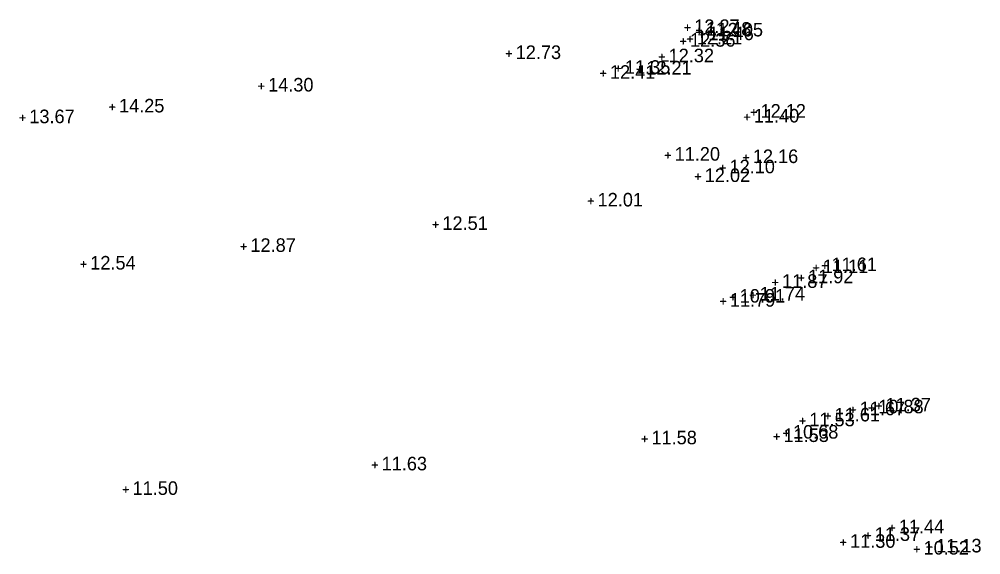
# Model space of a CAD drawing. Header units: metres. Extents: x 119225 to 119868, y 6148173 to 6148690.
# Drawn here: x 119693 to 119834.8, y 6148360.6 to 6148439.6 of the extents above; entities that cross this region are included whole.
import ezdxf
from ezdxf.enums import TextEntityAlignment as Align

# ---------------------------------------------------------------- set-up
doc = ezdxf.new("R2010")
doc.units = ezdxf.units.M
doc.layers.get('0').update_dxf_attribs({"linetype": 'CONTINUOUS'})
doc.layers.add('Z_bef', color=4, linetype='CONTINUOUS')
doc.styles.add('FISO', font='FISO')
doc.styles.add('ISO', font='ISO')

# ---------------------------------------------------------------- blocks, each defined once
blk = doc.blocks.new('_MPLUSZH')
at = {"color": 1, "style": 'ISO'}
blk.add_text('+', height=2, dxfattribs=at).set_placement((0, 0), align=Align.MIDDLE)
at = {"style": 'FISO'}
blk.add_attdef('PLUSHÖJD', (1, -1), '', height=2, dxfattribs=at)

msp = doc.modelspace()

# ---------------------------------------------------------------- block references
at = {"layer": 'Z_bef', "extrusion": (1.41091e-08, -2.66725e-08, 1)}
ref = msp.add_blockref('_MPLUSZH', (119791.5, 6148438.55, -0.16), dxfattribs=dict(at, xscale=0.9999947511315105, yscale=0.9999947511315105, zscale=0.9999947511315105, rotation=0.0449887309207433))
ref.add_attrib('PLUSHÖJD', '12.27', (119792.5, 6148437.55, -0.16), dxfattribs={"layer": '0', "extrusion": (1.41091e-08, -2.66725e-08, 1), "height": 2, "rotation": 0.045, "style": 'FISO', "oblique": 360})
ref = msp.add_blockref('_MPLUSZH', (119791.88, 6148436.86, -0.16), dxfattribs=dict(at, xscale=0.9999947511315105, yscale=0.9999947511315105, zscale=0.9999947511315105, rotation=0.0449887309207433))
ref.add_attrib('PLUSHÖJD', '12.21', (119792.88, 6148435.86, -0.16), dxfattribs={"layer": '0', "extrusion": (1.41091e-08, -2.66725e-08, 1), "height": 2, "rotation": 0.045, "style": 'FISO', "oblique": 360})
ref = msp.add_blockref('_MPLUSZH', (119793.21, 6148438.15, -0.16), dxfattribs=dict(at, xscale=0.9999947511315105, yscale=0.9999947511315105, zscale=0.9999947511315105, rotation=0.0449887309207433))
ref.add_attrib('PLUSHÖJD', '11.48', (119794.22, 6148437.15, -0.16), dxfattribs={"layer": '0', "extrusion": (1.41091e-08, -2.66725e-08, 1), "height": 2, "rotation": 0.045, "style": 'FISO', "oblique": 360})
ref = msp.add_blockref('_MPLUSZH', (119793.58, 6148437.49, -0.16), dxfattribs=dict(at, xscale=0.9999947511315105, yscale=0.9999947511315105, zscale=0.9999947511315105, rotation=0.0449887309207433))
ref.add_attrib('PLUSHÖJD', '11.46', (119794.58, 6148436.49, -0.16), dxfattribs={"layer": '0', "extrusion": (1.41091e-08, -2.66725e-08, 1), "height": 2, "rotation": 0.045, "style": 'FISO', "oblique": 360})
ref = msp.add_blockref('_MPLUSZH', (119794.95, 6148438.04, -0.16), dxfattribs=dict(at, xscale=0.9999947511315105, yscale=0.9999947511315105, zscale=0.9999947511315105, rotation=0.0449887309207433))
ref.add_attrib('PLUSHÖJD', '12.05', (119795.95, 6148437.04, -0.16), dxfattribs={"layer": '0', "extrusion": (1.41091e-08, -2.66725e-08, 1), "height": 2, "rotation": 0.045, "style": 'FISO', "oblique": 360})
ref = msp.add_blockref('_MPLUSZH', (119790.87, 6148436.53, -0.16), dxfattribs=dict(at, xscale=0.9999947511315105, yscale=0.9999947511315105, zscale=0.9999947511315105, rotation=0.0449887309207433))
ref.add_attrib('PLUSHÖJD', '12.36', (119791.87, 6148435.53, -0.16), dxfattribs={"layer": '0', "extrusion": (1.41091e-08, -2.66725e-08, 1), "height": 2, "rotation": 0.045, "style": 'FISO', "oblique": 360})
ref = msp.add_blockref('_MPLUSZH', (119765.17, 6148434.71, -0.16), dxfattribs=dict(at, xscale=0.9999947511315105, yscale=0.9999947511315105, zscale=0.9999947511315105, rotation=0.0449887309207433))
ref.add_attrib('PLUSHÖJD', '12.73', (119766.17, 6148433.71, -0.16), dxfattribs={"layer": '0', "extrusion": (1.41091e-08, -2.66725e-08, 1), "height": 2, "rotation": 0.045, "style": 'FISO', "oblique": 360})
ref = msp.add_blockref('_MPLUSZH', (119787.72, 6148434.23, -0.16), dxfattribs=dict(at, xscale=0.9999947511315105, yscale=0.9999947511315105, zscale=0.9999947511315105, rotation=0.0449887309207433))
ref.add_attrib('PLUSHÖJD', '12.32', (119788.72, 6148433.23, -0.16), dxfattribs={"layer": '0', "extrusion": (1.41091e-08, -2.66725e-08, 1), "height": 2, "rotation": 0.045, "style": 'FISO', "oblique": 360})
ref = msp.add_blockref('_MPLUSZH', (119781.28, 6148432.53, -0.16), dxfattribs=dict(at, xscale=0.9999947511315105, yscale=0.9999947511315105, zscale=0.9999947511315105, rotation=0.0449887309207433))
ref.add_attrib('PLUSHÖJD', '11.35', (119782.28, 6148431.53, -0.16), dxfattribs={"layer": '0', "extrusion": (1.41091e-08, -2.66725e-08, 1), "height": 2, "rotation": 0.045, "style": 'FISO', "oblique": 360})
ref = msp.add_blockref('_MPLUSZH', (119779.07, 6148431.8, -0.16), dxfattribs=dict(at, xscale=0.9999947511315105, yscale=0.9999947511315105, zscale=0.9999947511315105, rotation=0.0449887309207433))
ref.add_attrib('PLUSHÖJD', '12.41', (119780.07, 6148430.8, -0.16), dxfattribs={"layer": '0', "extrusion": (1.41091e-08, -2.66725e-08, 1), "height": 2, "rotation": 0.045, "style": 'FISO', "oblique": 360})
ref = msp.add_blockref('_MPLUSZH', (119784.43, 6148432.42, -0.16), dxfattribs=dict(at, xscale=0.9999947511315105, yscale=0.9999947511315105, zscale=0.9999947511315105, rotation=0.0449887309207433))
ref.add_attrib('PLUSHÖJD', '12.21', (119785.43, 6148431.42, -0.16), dxfattribs={"layer": '0', "extrusion": (1.41091e-08, -2.66725e-08, 1), "height": 2, "rotation": 0.045, "style": 'FISO', "oblique": 360})
ref = msp.add_blockref('_MPLUSZH', (119728.65, 6148429.92, -0.16), dxfattribs=dict(at, xscale=0.9999947511315105, yscale=0.9999947511315105, zscale=0.9999947511315105, rotation=0.0449887309207433))
ref.add_attrib('PLUSHÖJD', '14.30', (119729.66, 6148428.92, -0.16), dxfattribs={"layer": '0', "extrusion": (1.41091e-08, -2.66725e-08, 1), "height": 2, "rotation": 0.045, "style": 'FISO', "oblique": 360})
ref = msp.add_blockref('_MPLUSZH', (119706.67, 6148426.83, -0.16), dxfattribs=dict(at, xscale=0.9999947511315105, yscale=0.9999947511315105, zscale=0.9999947511315105, rotation=0.0449887309207433))
ref.add_attrib('PLUSHÖJD', '14.25', (119707.67, 6148425.83, -0.16), dxfattribs={"layer": '0', "extrusion": (1.41091e-08, -2.66725e-08, 1), "height": 2, "rotation": 0.045, "style": 'FISO', "oblique": 360})
ref = msp.add_blockref('_MPLUSZH', (119801.28, 6148426.06, -0.16), dxfattribs=dict(at, xscale=0.9999947511315105, yscale=0.9999947511315105, zscale=0.9999947511315105, rotation=0.0449887309207433))
ref.add_attrib('PLUSHÖJD', '12.12', (119802.28, 6148425.06, -0.16), dxfattribs={"layer": '0', "extrusion": (1.41091e-08, -2.66725e-08, 1), "height": 2, "rotation": 0.045, "style": 'FISO', "oblique": 360})
ref = msp.add_blockref('_MPLUSZH', (119693.44, 6148425.25, -0.16), dxfattribs=dict(at, xscale=0.9999947511315105, yscale=0.9999947511315105, zscale=0.9999947511315105, rotation=0.0449887309207433))
ref.add_attrib('PLUSHÖJD', '13.67', (119694.44, 6148424.25, -0.16), dxfattribs={"layer": '0', "extrusion": (1.41091e-08, -2.66725e-08, 1), "height": 2, "rotation": 0.045, "style": 'FISO', "oblique": 360})
ref = msp.add_blockref('_MPLUSZH', (119800.29, 6148425.35, -0.16), dxfattribs=dict(at, xscale=0.9999947511315105, yscale=0.9999947511315105, zscale=0.9999947511315105, rotation=0.0449887309207433))
ref.add_attrib('PLUSHÖJD', '11.40', (119801.29, 6148424.35, -0.16), dxfattribs={"layer": '0', "extrusion": (1.41091e-08, -2.66725e-08, 1), "height": 2, "rotation": 0.045, "style": 'FISO', "oblique": 360})
ref = msp.add_blockref('_MPLUSZH', (119788.61, 6148419.72, -0.16), dxfattribs=dict(at, xscale=0.9999947511315105, yscale=0.9999947511315105, zscale=0.9999947511315105, rotation=0.0449887309207433))
ref.add_attrib('PLUSHÖJD', '11.20', (119789.61, 6148418.72, -0.16), dxfattribs={"layer": '0', "extrusion": (1.41091e-08, -2.66725e-08, 1), "height": 2, "rotation": 0.045, "style": 'FISO', "oblique": 360})
ref = msp.add_blockref('_MPLUSZH', (119800.14, 6148419.37, -0.16), dxfattribs=dict(at, xscale=0.9999947511315105, yscale=0.9999947511315105, zscale=0.9999947511315105, rotation=0.0449887309207433))
ref.add_attrib('PLUSHÖJD', '12.16', (119801.14, 6148418.37, -0.16), dxfattribs={"layer": '0', "extrusion": (1.41091e-08, -2.66725e-08, 1), "height": 2, "rotation": 0.045, "style": 'FISO', "oblique": 360})
ref = msp.add_blockref('_MPLUSZH', (119796.7, 6148417.86, -0.16), dxfattribs=dict(at, xscale=0.9999947511315105, yscale=0.9999947511315105, zscale=0.9999947511315105, rotation=0.0449887309207433))
ref.add_attrib('PLUSHÖJD', '12.10', (119797.7, 6148416.86, -0.16), dxfattribs={"layer": '0', "extrusion": (1.41091e-08, -2.66725e-08, 1), "height": 2, "rotation": 0.045, "style": 'FISO', "oblique": 360})
ref = msp.add_blockref('_MPLUSZH', (119793.05, 6148416.58, -0.16), dxfattribs=dict(at, xscale=0.9999947511315105, yscale=0.9999947511315105, zscale=0.9999947511315105, rotation=0.0449887309207433))
ref.add_attrib('PLUSHÖJD', '12.02', (119794.05, 6148415.58, -0.16), dxfattribs={"layer": '0', "extrusion": (1.41091e-08, -2.66725e-08, 1), "height": 2, "rotation": 0.045, "style": 'FISO', "oblique": 360})
ref = msp.add_blockref('_MPLUSZH', (119777.25, 6148412.97, -0.16), dxfattribs=dict(at, xscale=0.9999947511315105, yscale=0.9999947511315105, zscale=0.9999947511315105, rotation=0.0449887309207433))
ref.add_attrib('PLUSHÖJD', '12.01', (119778.25, 6148411.97, -0.16), dxfattribs={"layer": '0', "extrusion": (1.41091e-08, -2.66725e-08, 1), "height": 2, "rotation": 0.045, "style": 'FISO', "oblique": 360})
ref = msp.add_blockref('_MPLUSZH', (119754.36, 6148409.51, -0.16), dxfattribs=dict(at, xscale=0.9999947511315105, yscale=0.9999947511315105, zscale=0.9999947511315105, rotation=0.0449887309207433))
ref.add_attrib('PLUSHÖJD', '12.51', (119755.36, 6148408.51, -0.16), dxfattribs={"layer": '0', "extrusion": (1.41091e-08, -2.66725e-08, 1), "height": 2, "rotation": 0.045, "style": 'FISO', "oblique": 360})
ref = msp.add_blockref('_MPLUSZH', (119726.05, 6148406.27, -0.16), dxfattribs=dict(at, xscale=0.9999947511315105, yscale=0.9999947511315105, zscale=0.9999947511315105, rotation=0.0449887309207433))
ref.add_attrib('PLUSHÖJD', '12.87', (119727.05, 6148405.27, -0.16), dxfattribs={"layer": '0', "extrusion": (1.41091e-08, -2.66725e-08, 1), "height": 2, "rotation": 0.045, "style": 'FISO', "oblique": 360})
ref = msp.add_blockref('_MPLUSZH', (119702.43, 6148403.67, -0.16), dxfattribs=dict(at, xscale=0.9999947511315105, yscale=0.9999947511315105, zscale=0.9999947511315105, rotation=0.0449887309207433))
ref.add_attrib('PLUSHÖJD', '12.54', (119703.43, 6148402.67, -0.16), dxfattribs={"layer": '0', "extrusion": (1.41091e-08, -2.66725e-08, 1), "height": 2, "rotation": 0.045, "style": 'FISO', "oblique": 360})
ref = msp.add_blockref('_MPLUSZH', (119810.47, 6148403.13, -0.16), dxfattribs=dict(at, xscale=0.9999947511315105, yscale=0.9999947511315105, zscale=0.9999947511315105, rotation=0.0449887309207433))
ref.add_attrib('PLUSHÖJD', '11.11', (119811.47, 6148402.14, -0.16), dxfattribs={"layer": '0', "extrusion": (1.41091e-08, -2.66725e-08, 1), "height": 2, "rotation": 0.045, "style": 'FISO', "oblique": 360})
ref = msp.add_blockref('_MPLUSZH', (119811.75, 6148403.44, -0.16), dxfattribs=dict(at, xscale=0.9999947511315105, yscale=0.9999947511315105, zscale=0.9999947511315105, rotation=0.0449887309207433))
ref.add_attrib('PLUSHÖJD', '11.61', (119812.75, 6148402.44, -0.16), dxfattribs={"layer": '0', "extrusion": (1.41091e-08, -2.66725e-08, 1), "height": 2, "rotation": 0.045, "style": 'FISO', "oblique": 360})
ref = msp.add_blockref('_MPLUSZH', (119808.28, 6148401.65, -0.16), dxfattribs=dict(at, xscale=0.9999947511315105, yscale=0.9999947511315105, zscale=0.9999947511315105, rotation=0.0449887309207433))
ref.add_attrib('PLUSHÖJD', '11.92', (119809.28, 6148400.65, -0.16), dxfattribs={"layer": '0', "extrusion": (1.41091e-08, -2.66725e-08, 1), "height": 2, "rotation": 0.045, "style": 'FISO', "oblique": 360})
ref = msp.add_blockref('_MPLUSZH', (119804.44, 6148400.97, -0.16), dxfattribs=dict(at, xscale=0.9999947511315105, yscale=0.9999947511315105, zscale=0.9999947511315105, rotation=0.0449887309207433))
ref.add_attrib('PLUSHÖJD', '11.87', (119805.45, 6148399.97, -0.16), dxfattribs={"layer": '0', "extrusion": (1.41091e-08, -2.66725e-08, 1), "height": 2, "rotation": 0.045, "style": 'FISO', "oblique": 360})
ref = msp.add_blockref('_MPLUSZH', (119798.2, 6148398.79, -0.16), dxfattribs=dict(at, xscale=0.9999947511315105, yscale=0.9999947511315105, zscale=0.9999947511315105, rotation=0.0449887309207433))
ref.add_attrib('PLUSHÖJD', '10.91', (119799.2, 6148397.79, -0.16), dxfattribs={"layer": '0', "extrusion": (1.41091e-08, -2.66725e-08, 1), "height": 2, "rotation": 0.045, "style": 'FISO', "oblique": 360})
ref = msp.add_blockref('_MPLUSZH', (119801.15, 6148399.1, -0.16), dxfattribs=dict(at, xscale=0.9999947511315105, yscale=0.9999947511315105, zscale=0.9999947511315105, rotation=0.0449887309207433))
ref.add_attrib('PLUSHÖJD', '11.74', (119802.15, 6148398.1, -0.16), dxfattribs={"layer": '0', "extrusion": (1.41091e-08, -2.66725e-08, 1), "height": 2, "rotation": 0.045, "style": 'FISO', "oblique": 360})
ref = msp.add_blockref('_MPLUSZH', (119796.76, 6148398.19, -0.16), dxfattribs=dict(at, xscale=0.9999947511315105, yscale=0.9999947511315105, zscale=0.9999947511315105, rotation=0.0449887309207433))
ref.add_attrib('PLUSHÖJD', '11.79', (119797.76, 6148397.19, -0.16), dxfattribs={"layer": '0', "extrusion": (1.41091e-08, -2.66725e-08, 1), "height": 2, "rotation": 0.045, "style": 'FISO', "oblique": 360})
ref = msp.add_blockref('_MPLUSZH', (119815.9, 6148382.19, -0.16), dxfattribs=dict(at, xscale=0.9999947511315105, yscale=0.9999947511315105, zscale=0.9999947511315105, rotation=0.0449887309207433))
ref.add_attrib('PLUSHÖJD', '11.67', (119816.9, 6148381.19, -0.16), dxfattribs={"layer": '0', "extrusion": (1.41091e-08, -2.66725e-08, 1), "height": 2, "rotation": 0.045, "style": 'FISO', "oblique": 360})
ref = msp.add_blockref('_MPLUSZH', (119818.64, 6148382.47, -0.16), dxfattribs=dict(at, xscale=0.9999947511315105, yscale=0.9999947511315105, zscale=0.9999947511315105, rotation=0.0449887309207433))
ref.add_attrib('PLUSHÖJD', '10.88', (119819.64, 6148381.47, -0.16), dxfattribs={"layer": '0', "extrusion": (1.41091e-08, -2.66725e-08, 1), "height": 2, "rotation": 0.045, "style": 'FISO', "oblique": 360})
ref = msp.add_blockref('_MPLUSZH', (119819.72, 6148382.75, -0.16), dxfattribs=dict(at, xscale=0.9999947511315105, yscale=0.9999947511315105, zscale=0.9999947511315105, rotation=0.0449887309207433))
ref.add_attrib('PLUSHÖJD', '11.37', (119820.72, 6148381.75, -0.16), dxfattribs={"layer": '0', "extrusion": (1.41091e-08, -2.66725e-08, 1), "height": 2, "rotation": 0.045, "style": 'FISO', "oblique": 360})
ref = msp.add_blockref('_MPLUSZH', (119808.47, 6148380.56, -0.16), dxfattribs=dict(at, xscale=0.9999947511315105, yscale=0.9999947511315105, zscale=0.9999947511315105, rotation=0.0449887309207433))
ref.add_attrib('PLUSHÖJD', '11.53', (119809.47, 6148379.56, -0.16), dxfattribs={"layer": '0', "extrusion": (1.41091e-08, -2.66725e-08, 1), "height": 2, "rotation": 0.045, "style": 'FISO', "oblique": 360})
ref = msp.add_blockref('_MPLUSZH', (119812.2, 6148381.28, -0.16), dxfattribs=dict(at, xscale=0.9999947511315105, yscale=0.9999947511315105, zscale=0.9999947511315105, rotation=0.0449887309207433))
ref.add_attrib('PLUSHÖJD', '11.61', (119813.2, 6148380.28, -0.16), dxfattribs={"layer": '0', "extrusion": (1.41091e-08, -2.66725e-08, 1), "height": 2, "rotation": 0.045, "style": 'FISO', "oblique": 360})
ref = msp.add_blockref('_MPLUSZH', (119806.06, 6148378.74, -0.16), dxfattribs=dict(at, xscale=0.9999947511315105, yscale=0.9999947511315105, zscale=0.9999947511315105, rotation=0.0449887309207433))
ref.add_attrib('PLUSHÖJD', '10.68', (119807.06, 6148377.74, -0.16), dxfattribs={"layer": '0', "extrusion": (1.41091e-08, -2.66725e-08, 1), "height": 2, "rotation": 0.045, "style": 'FISO', "oblique": 360})
ref = msp.add_blockref('_MPLUSZH', (119785.19, 6148377.9, -0.16), dxfattribs=dict(at, xscale=0.9999947511315105, yscale=0.9999947511315105, zscale=0.9999947511315105, rotation=0.0449887309207433))
ref.add_attrib('PLUSHÖJD', '11.58', (119786.19, 6148376.9, -0.16), dxfattribs={"layer": '0', "extrusion": (1.41091e-08, -2.66725e-08, 1), "height": 2, "rotation": 0.045, "style": 'FISO', "oblique": 360})
ref = msp.add_blockref('_MPLUSZH', (119804.66, 6148378.24, -0.16), dxfattribs=dict(at, xscale=0.9999947511315105, yscale=0.9999947511315105, zscale=0.9999947511315105, rotation=0.0449887309207433))
ref.add_attrib('PLUSHÖJD', '11.53', (119805.66, 6148377.24, -0.16), dxfattribs={"layer": '0', "extrusion": (1.41091e-08, -2.66725e-08, 1), "height": 2, "rotation": 0.045, "style": 'FISO', "oblique": 360})
ref = msp.add_blockref('_MPLUSZH', (119745.4, 6148374.06, -0.16), dxfattribs=dict(at, xscale=0.9999947511315105, yscale=0.9999947511315105, zscale=0.9999947511315105, rotation=0.0449887309207433))
ref.add_attrib('PLUSHÖJD', '11.63', (119746.4, 6148373.06, -0.16), dxfattribs={"layer": '0', "extrusion": (1.41091e-08, -2.66725e-08, 1), "height": 2, "rotation": 0.045, "style": 'FISO', "oblique": 360})
ref = msp.add_blockref('_MPLUSZH', (119708.67, 6148370.44, -0.16), dxfattribs=dict(at, xscale=0.9999947511315105, yscale=0.9999947511315105, zscale=0.9999947511315105, rotation=0.0449887309207433))
ref.add_attrib('PLUSHÖJD', '11.50', (119709.67, 6148369.44, -0.16), dxfattribs={"layer": '0', "extrusion": (1.41091e-08, -2.66725e-08, 1), "height": 2, "rotation": 0.045, "style": 'FISO', "oblique": 360})
ref = msp.add_blockref('_MPLUSZH', (119821.67, 6148364.78, -0.16), dxfattribs=dict(at, xscale=0.9999947511315105, yscale=0.9999947511315105, zscale=0.9999947511315105, rotation=0.0449887309207433))
ref.add_attrib('PLUSHÖJD', '11.44', (119822.67, 6148363.78, -0.16), dxfattribs={"layer": '0', "extrusion": (1.41091e-08, -2.66725e-08, 1), "height": 2, "rotation": 0.045, "style": 'FISO', "oblique": 360})
ref = msp.add_blockref('_MPLUSZH', (119818.12, 6148363.66, -0.16), dxfattribs=dict(at, xscale=0.9999947511315105, yscale=0.9999947511315105, zscale=0.9999947511315105, rotation=0.0449887309207433))
ref.add_attrib('PLUSHÖJD', '11.37', (119819.12, 6148362.66, -0.16), dxfattribs={"layer": '0', "extrusion": (1.41091e-08, -2.66725e-08, 1), "height": 2, "rotation": 0.045, "style": 'FISO', "oblique": 360})
ref = msp.add_blockref('_MPLUSZH', (119814.47, 6148362.64, -0.16), dxfattribs=dict(at, xscale=0.9999947511315105, yscale=0.9999947511315105, zscale=0.9999947511315105, rotation=0.0449887309207433))
ref.add_attrib('PLUSHÖJD', '11.30', (119815.48, 6148361.64, -0.16), dxfattribs={"layer": '0', "extrusion": (1.41091e-08, -2.66725e-08, 1), "height": 2, "rotation": 0.045, "style": 'FISO', "oblique": 360})
ref = msp.add_blockref('_MPLUSZH', (119825.32, 6148361.64, -0.16), dxfattribs=dict(at, xscale=0.9999947511315105, yscale=0.9999947511315105, zscale=0.9999947511315105, rotation=0.0449887309207433))
ref.add_attrib('PLUSHÖJD', '10.52', (119826.32, 6148360.64, -0.16), dxfattribs={"layer": '0', "extrusion": (1.41091e-08, -2.66725e-08, 1), "height": 2, "rotation": 0.045, "style": 'FISO', "oblique": 360})
ref = msp.add_blockref('_MPLUSZH', (119827.18, 6148361.96, -0.16), dxfattribs=dict(at, xscale=0.9999947511315105, yscale=0.9999947511315105, zscale=0.9999947511315105, rotation=0.0449887309207433))
ref.add_attrib('PLUSHÖJD', '11.13', (119828.18, 6148360.96, -0.16), dxfattribs={"layer": '0', "extrusion": (1.41091e-08, -2.66725e-08, 1), "height": 2, "rotation": 0.045, "style": 'FISO', "oblique": 360})

doc.saveas('drawing.dxf')
